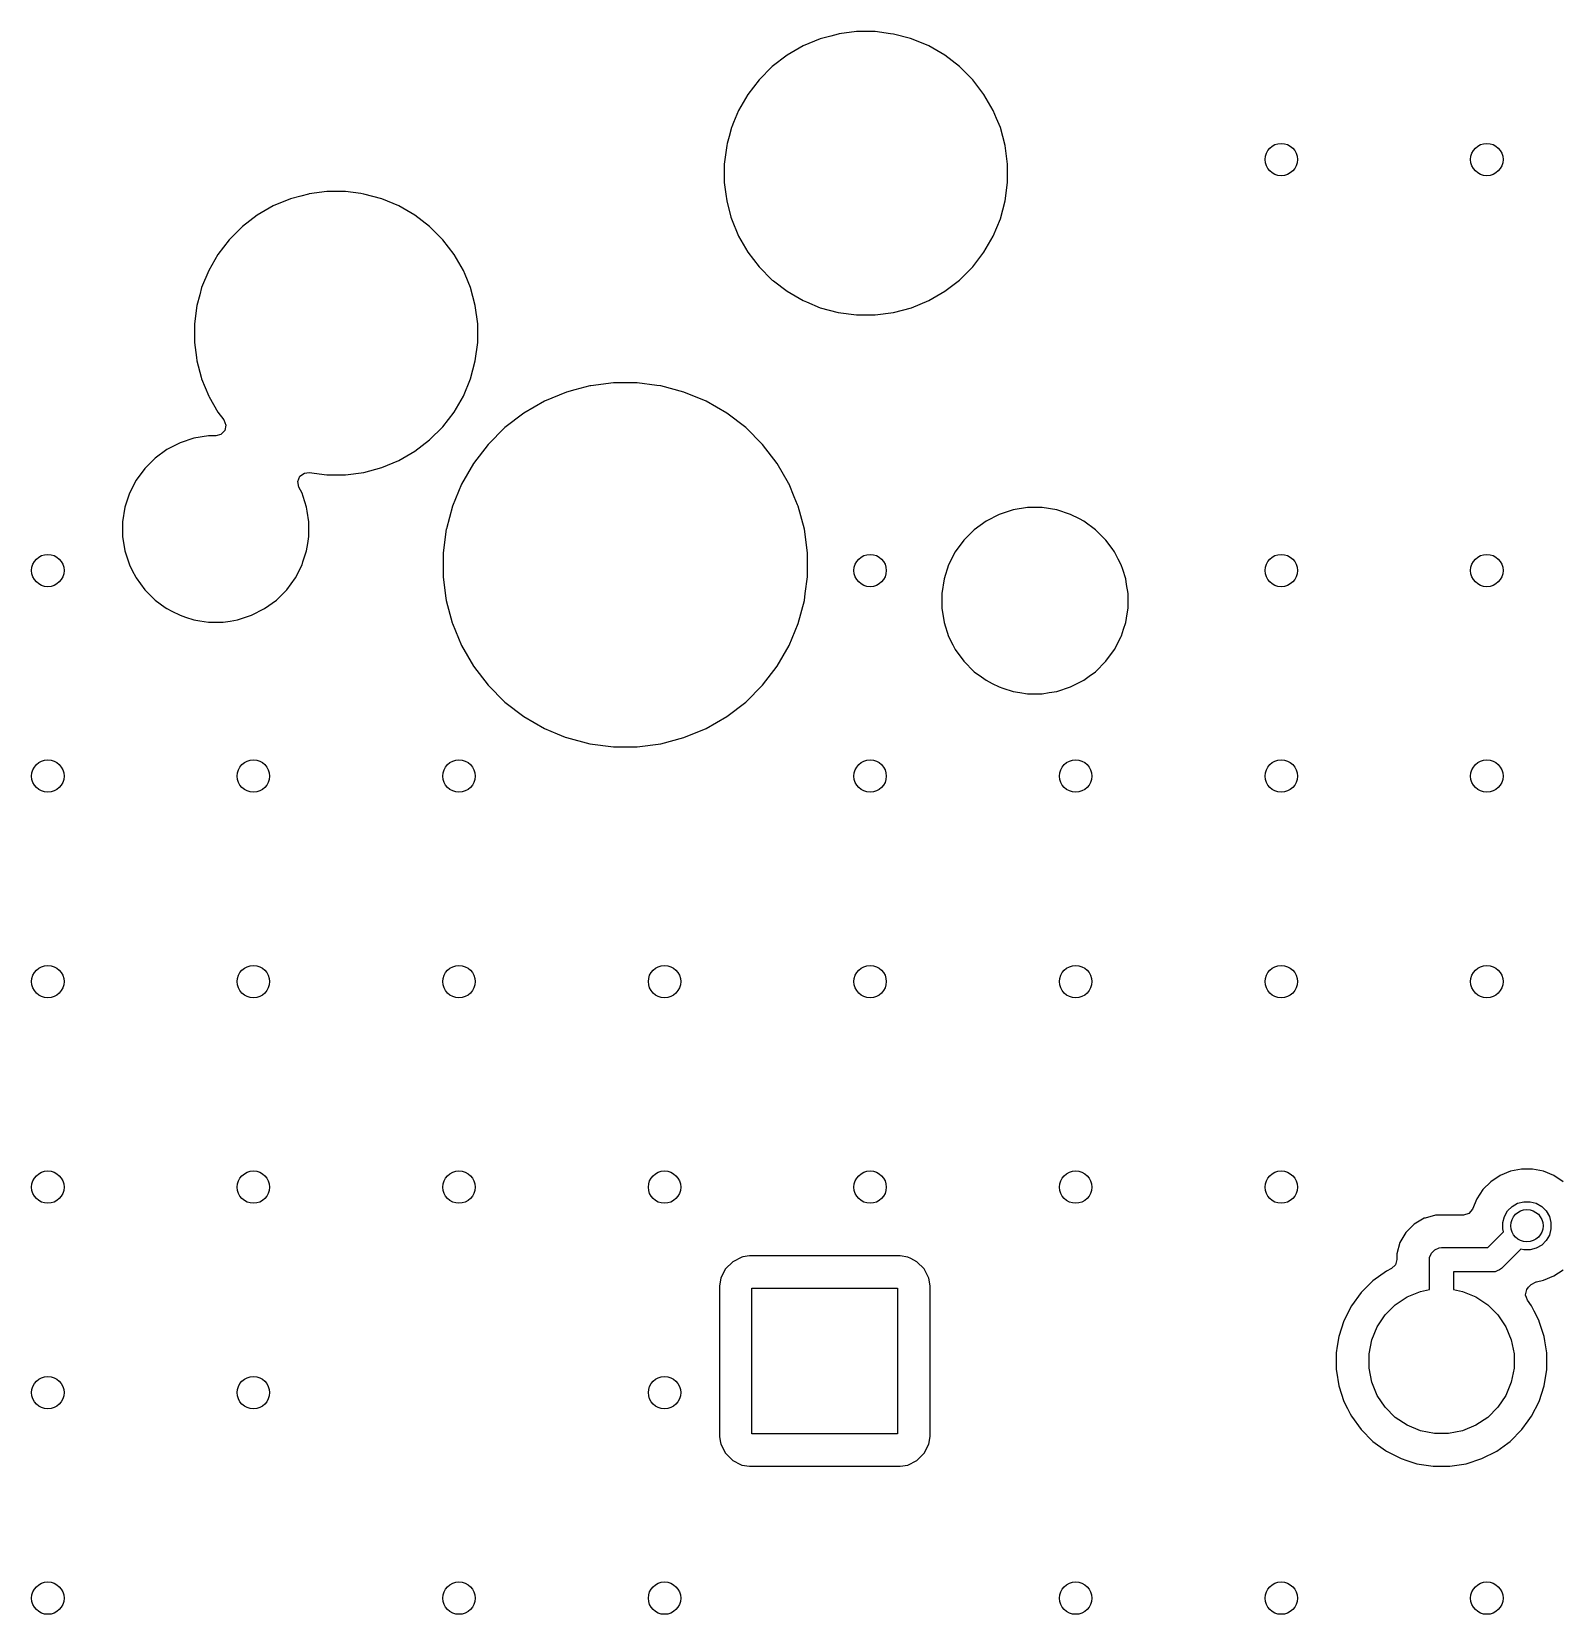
# Model space of a CAD drawing. Extents: x 2.6 to 14.2, y -9.4 to -3.8.
# Drawn here: x 4.375 to 5.118, y -5.838 to -5.068 of the extents above; entities that cross this region are included whole.
import ezdxf

# ---------------------------------------------------------------- set-up
doc = ezdxf.new("R2010")
doc.units = 0
doc.header["$MEASUREMENT"] = 0
doc.layers.add('BLACK', color=7, linetype='CONTINUOUS')

msp = doc.modelspace()

# ---------------------------------------------------------------- linework, layer by layer
at = {"layer": 'BLACK', "linetype": 'CONTINUOUS'}
for p, q in [((4.75899, -5.07184), (4.75065, -5.0753)), ((4.76413, -5.07047), (4.75899, -5.07184)), ((4.76772, -5.06951), (4.76413, -5.07047)), ((4.76815, -5.06945), (4.76772, -5.06951)), ((4.77667, -5.06833), (4.76815, -5.06945)), ((4.77668, -5.06833), (4.77667, -5.06833)), ((4.78571, -5.06833), (4.77668, -5.06833)), ((4.79317, -5.06931), (4.78571, -5.06833)), ((4.78571, -5.06833), (4.78571, -5.06833)), ((4.79467, -5.06951), (4.79317, -5.06931)), ((4.8028, -5.07169), (4.79467, -5.06951)), ((4.80339, -5.07184), (4.8028, -5.07169)), ((4.81174, -5.0753), (4.80339, -5.07184)), ((4.74282, -5.07982), (4.73565, -5.08532)), ((4.75065, -5.0753), (4.74282, -5.07982)), ((4.75065, -5.0753), (4.75065, -5.0753)), ((4.81956, -5.07982), (4.81174, -5.0753)), ((4.81174, -5.0753), (4.81174, -5.0753)), ((4.82673, -5.08532), (4.81956, -5.07982)), ((4.73565, -5.08532), (4.72927, -5.09171)), ((4.83312, -5.09171), (4.82673, -5.08532)), ((4.82673, -5.08532), (4.82673, -5.08532)), ((4.72927, -5.09171), (4.72377, -5.09887)), ((4.83862, -5.09887), (4.83312, -5.09171)), ((4.83312, -5.09171), (4.83312, -5.09171)), ((4.72377, -5.09887), (4.71925, -5.1067)), ((4.84314, -5.1067), (4.83862, -5.09887)), ((4.83862, -5.09887), (4.83862, -5.09887)), ((4.83862, -5.09887), (4.83862, -5.09887)), ((4.71682, -5.11255), (4.71599, -5.11458)), ((4.71925, -5.1067), (4.71682, -5.11255)), ((4.71925, -5.1067), (4.71925, -5.1067)), ((4.84473, -5.11054), (4.84314, -5.1067)), ((4.84314, -5.1067), (4.84314, -5.1067)), ((4.84314, -5.1067), (4.84314, -5.1067)), ((4.84659, -5.11504), (4.84473, -5.11054)), ((4.71464, -5.11936), (4.71374, -5.12269)), ((4.71579, -5.11504), (4.71464, -5.11936)), ((4.71599, -5.11458), (4.71579, -5.11504)), ((4.71579, -5.11504), (4.71579, -5.11504)), ((4.84893, -5.12377), (4.84659, -5.11504)), ((4.71345, -5.12377), (4.71228, -5.13273)), ((4.71374, -5.12269), (4.71345, -5.12377)), ((4.71345, -5.12377), (4.71345, -5.12377)), ((4.85011, -5.13273), (4.84893, -5.12377)), ((4.71228, -5.13273), (4.71228, -5.14176)), ((4.85011, -5.14176), (4.85011, -5.13273)), ((4.71228, -5.14176), (4.71301, -5.14734)), ((4.84893, -5.15072), (4.85011, -5.14176)), ((4.50123, -5.14967), (4.49288, -5.15313)), ((4.50627, -5.14833), (4.50123, -5.14967)), ((4.50995, -5.14734), (4.50627, -5.14833)), ((4.51039, -5.14728), (4.50995, -5.14734)), ((4.51891, -5.14616), (4.51039, -5.14728)), ((4.52795, -5.14616), (4.51891, -5.14616)), ((4.51891, -5.14616), (4.51891, -5.14616)), ((4.53541, -5.14714), (4.52795, -5.14616)), ((4.52795, -5.14616), (4.52795, -5.14616)), ((4.5369, -5.14734), (4.53541, -5.14714)), ((4.54563, -5.14967), (4.5369, -5.14734)), ((4.55397, -5.15313), (4.54563, -5.14967)), ((4.71301, -5.14734), (4.71345, -5.15072)), ((4.71345, -5.15072), (4.71555, -5.15855)), ((4.84659, -5.15944), (4.84893, -5.15072)), ((4.48506, -5.15765), (4.47789, -5.16315)), ((4.49288, -5.15313), (4.48506, -5.15765)), ((4.49288, -5.15313), (4.49288, -5.15313)), ((4.5618, -5.15765), (4.55397, -5.15313)), ((4.55397, -5.15313), (4.55397, -5.15313)), ((4.56897, -5.16315), (4.5618, -5.15765)), ((4.71555, -5.15855), (4.71579, -5.15944)), ((4.71579, -5.15944), (4.71925, -5.16779)), ((4.84314, -5.16779), (4.84659, -5.15944)), ((4.47789, -5.16315), (4.4715, -5.16954)), ((4.57535, -5.16954), (4.56897, -5.16315)), ((4.56897, -5.16315), (4.56897, -5.16315)), ((4.4715, -5.16954), (4.466, -5.1767)), ((4.58085, -5.1767), (4.57535, -5.16954)), ((4.57535, -5.16954), (4.57535, -5.16954)), ((4.71925, -5.16779), (4.71925, -5.16779)), ((4.71925, -5.16779), (4.72377, -5.17562)), ((4.83862, -5.17561), (4.84314, -5.16779)), ((4.466, -5.1767), (4.46149, -5.18453)), ((4.58537, -5.18453), (4.58085, -5.1767)), ((4.58085, -5.1767), (4.58085, -5.1767)), ((4.58085, -5.1767), (4.58085, -5.1767)), ((4.72377, -5.17562), (4.72927, -5.18278)), ((4.83312, -5.18278), (4.83862, -5.17561)), ((4.46149, -5.18453), (4.45803, -5.19287)), ((4.46149, -5.18453), (4.46149, -5.18453)), ((4.58621, -5.18656), (4.58537, -5.18453)), ((4.58537, -5.18453), (4.58537, -5.18453)), ((4.58537, -5.18453), (4.58537, -5.18453)), ((4.58883, -5.19287), (4.58621, -5.18656)), ((4.72927, -5.18278), (4.72927, -5.18278)), ((4.72927, -5.18278), (4.73565, -5.18917)), ((4.73565, -5.18917), (4.73565, -5.18917)), ((4.73565, -5.18917), (4.73565, -5.18917)), ((4.73565, -5.18917), (4.73625, -5.18963)), ((4.73625, -5.18963), (4.74282, -5.19467)), ((4.81956, -5.19467), (4.82673, -5.18917)), ((4.82673, -5.18917), (4.83312, -5.18278)), ((4.82673, -5.18917), (4.82673, -5.18917)), ((4.82673, -5.18917), (4.82673, -5.18917)), ((4.83312, -5.18278), (4.83312, -5.18278)), ((4.83312, -5.18278), (4.83312, -5.18278)), ((4.45709, -5.19637), (4.4557, -5.20155)), ((4.45803, -5.19287), (4.45709, -5.19637)), ((4.59117, -5.2016), (4.58883, -5.19287)), ((4.74282, -5.19467), (4.74282, -5.19467)), ((4.74282, -5.19467), (4.74282, -5.19467)), ((4.74282, -5.19467), (4.75065, -5.19919)), ((4.81174, -5.19919), (4.81956, -5.19467)), ((4.45569, -5.2016), (4.45451, -5.21056)), ((4.4557, -5.20155), (4.45569, -5.2016)), ((4.45569, -5.2016), (4.45569, -5.2016)), ((4.59235, -5.21056), (4.59117, -5.2016)), ((4.75065, -5.19919), (4.75065, -5.19919)), ((4.75065, -5.19919), (4.75065, -5.19919)), ((4.75065, -5.19919), (4.75223, -5.19984)), ((4.75223, -5.19984), (4.75899, -5.20264)), ((4.75899, -5.20264), (4.76772, -5.20498)), ((4.76772, -5.20498), (4.77668, -5.20616)), ((4.78571, -5.20616), (4.79467, -5.20498)), ((4.79467, -5.20498), (4.80339, -5.20264)), ((4.80339, -5.20264), (4.81174, -5.19919)), ((4.45451, -5.21056), (4.45451, -5.21959)), ((4.59235, -5.21959), (4.59235, -5.21056)), ((4.77668, -5.20616), (4.77668, -5.20616)), ((4.77668, -5.20616), (4.78571, -5.20616)), ((4.78571, -5.20616), (4.78571, -5.20616)), ((4.45451, -5.21959), (4.45547, -5.22684)), ((4.59117, -5.22855), (4.59235, -5.21959)), ((4.45547, -5.22684), (4.45569, -5.22855)), ((4.45569, -5.22855), (4.45782, -5.23651)), ((4.58883, -5.23728), (4.59117, -5.22855)), ((4.45782, -5.23651), (4.45803, -5.23728)), ((4.45803, -5.23728), (4.46149, -5.24562)), ((4.58537, -5.24562), (4.58883, -5.23728)), ((4.6356, -5.24369), (4.62487, -5.24813)), ((4.63951, -5.24264), (4.6356, -5.24369)), ((4.6356, -5.24369), (4.6356, -5.24369)), ((4.64682, -5.24068), (4.63951, -5.24264)), ((4.64737, -5.24061), (4.64682, -5.24068)), ((4.65833, -5.23917), (4.64737, -5.24061)), ((4.66995, -5.23917), (4.65833, -5.23917)), ((4.65833, -5.23917), (4.65833, -5.23917)), ((4.67954, -5.24043), (4.66995, -5.23917)), ((4.66995, -5.23917), (4.66995, -5.23917)), ((4.68146, -5.24068), (4.67954, -5.24043)), ((4.69268, -5.24369), (4.68146, -5.24068)), ((4.70341, -5.24813), (4.69268, -5.24369)), ((4.69268, -5.24369), (4.69268, -5.24369)), ((4.69268, -5.24369), (4.69268, -5.24369)), ((4.46149, -5.24562), (4.46149, -5.24562)), ((4.46149, -5.24562), (4.46168, -5.24596)), ((4.46168, -5.24596), (4.466, -5.25345)), ((4.58085, -5.25345), (4.58537, -5.24562)), ((4.62487, -5.24813), (4.61481, -5.25394)), ((4.62487, -5.24813), (4.62487, -5.24813)), ((4.71347, -5.25394), (4.70341, -5.24813)), ((4.70341, -5.24813), (4.70341, -5.24813)), ((4.466, -5.25345), (4.46887, -5.25719)), ((4.46887, -5.25719), (4.46987, -5.25975)), ((4.57535, -5.26061), (4.58085, -5.25345)), ((4.61481, -5.25394), (4.6056, -5.26101)), ((4.72269, -5.26101), (4.71347, -5.25394)), ((4.4543, -5.26616), (4.44752, -5.26836)), ((4.46134, -5.26504), (4.4543, -5.26616)), ((4.465, -5.26504), (4.46134, -5.26504)), ((4.46739, -5.26442), (4.465, -5.26504)), ((4.46931, -5.26245), (4.46739, -5.26442)), ((4.46987, -5.25975), (4.46931, -5.26245)), ((4.5618, -5.2725), (4.56897, -5.267)), ((4.56897, -5.267), (4.57535, -5.26061)), ((4.56897, -5.267), (4.56897, -5.267)), ((4.56897, -5.267), (4.56897, -5.267)), ((4.57535, -5.26061), (4.57535, -5.26061)), ((4.57535, -5.26061), (4.57535, -5.26061)), ((4.6056, -5.26101), (4.59738, -5.26922)), ((4.6056, -5.26101), (4.6056, -5.26101)), ((4.7309, -5.26922), (4.72269, -5.26101)), ((4.72269, -5.26101), (4.72269, -5.26101)), ((4.44116, -5.2716), (4.4354, -5.27579)), ((4.44752, -5.26836), (4.44116, -5.2716)), ((4.44752, -5.26836), (4.44752, -5.26836)), ((4.55397, -5.27702), (4.5618, -5.2725)), ((4.59738, -5.26922), (4.59031, -5.27844)), ((4.59738, -5.26922), (4.59738, -5.26922)), ((4.73797, -5.27844), (4.7309, -5.26922)), ((4.7309, -5.26922), (4.7309, -5.26922)), ((4.43035, -5.28083), (4.42616, -5.2866)), ((4.43539, -5.27579), (4.43035, -5.28083)), ((4.43035, -5.28083), (4.43035, -5.28083)), ((4.4354, -5.27579), (4.43539, -5.27579)), ((4.52795, -5.28399), (4.5369, -5.28281)), ((4.5369, -5.28281), (4.54563, -5.28047)), ((4.54563, -5.28047), (4.55397, -5.27702)), ((4.59031, -5.27844), (4.58451, -5.2885)), ((4.74348, -5.28798), (4.73797, -5.27844)), ((4.42616, -5.2866), (4.42293, -5.29295)), ((4.50483, -5.28721), (4.50586, -5.28467)), ((4.50534, -5.28992), (4.50483, -5.28721)), ((4.50688, -5.29295), (4.50534, -5.28992)), ((4.50586, -5.28467), (4.50811, -5.28308)), ((4.50811, -5.28308), (4.51032, -5.28286)), ((4.51032, -5.28286), (4.51891, -5.28399)), ((4.51891, -5.28399), (4.51891, -5.28399)), ((4.51891, -5.28399), (4.52794, -5.28399)), ((4.52794, -5.28399), (4.52795, -5.28399)), ((4.58451, -5.2885), (4.58006, -5.29923)), ((4.58451, -5.2885), (4.58451, -5.2885)), ((4.74378, -5.2885), (4.74348, -5.28798)), ((4.74636, -5.29474), (4.74378, -5.2885)), ((4.42293, -5.29295), (4.42072, -5.29973)), ((4.42293, -5.29295), (4.42293, -5.29295)), ((4.50737, -5.29445), (4.50688, -5.29295)), ((4.50688, -5.29295), (4.50688, -5.29295)), ((4.50908, -5.29973), (4.50737, -5.29445)), ((4.74796, -5.29859), (4.74636, -5.29474)), ((4.42072, -5.29973), (4.41961, -5.30677)), ((4.50939, -5.30166), (4.50908, -5.29973)), ((4.5102, -5.30677), (4.50939, -5.30166)), ((4.58006, -5.29923), (4.57713, -5.31017)), ((4.58006, -5.29923), (4.58006, -5.29923)), ((4.74822, -5.29923), (4.74796, -5.29859)), ((4.75123, -5.31045), (4.74822, -5.29923)), ((4.84599, -5.30322), (4.83964, -5.30646)), ((4.85277, -5.30102), (4.84599, -5.30322)), ((4.84599, -5.30322), (4.84599, -5.30322)), ((4.85982, -5.2999), (4.85277, -5.30102)), ((4.86695, -5.2999), (4.85982, -5.2999)), ((4.85982, -5.2999), (4.85982, -5.2999)), ((4.87399, -5.30102), (4.86695, -5.2999)), ((4.86695, -5.2999), (4.86695, -5.2999)), ((4.88077, -5.30322), (4.87399, -5.30102)), ((4.88509, -5.30542), (4.88077, -5.30322)), ((4.88077, -5.30322), (4.88077, -5.30322)), ((4.88712, -5.30646), (4.88509, -5.30542)), ((4.41961, -5.30677), (4.41961, -5.3139)), ((4.5102, -5.3139), (4.5102, -5.30677)), ((4.57706, -5.31045), (4.57554, -5.32196)), ((4.57713, -5.31017), (4.57706, -5.31045)), ((4.57706, -5.31045), (4.57706, -5.31045)), ((4.75274, -5.32196), (4.75123, -5.31045)), ((4.83387, -5.31065), (4.82883, -5.31569)), ((4.83964, -5.30646), (4.83387, -5.31065)), ((4.83387, -5.31065), (4.83387, -5.31065)), ((4.89289, -5.31065), (4.88712, -5.30646)), ((4.88712, -5.30646), (4.88712, -5.30646)), ((4.88712, -5.30646), (4.88712, -5.30646)), ((4.89793, -5.31569), (4.89289, -5.31065)), ((4.89289, -5.31065), (4.89289, -5.31065)), ((4.41961, -5.3139), (4.42072, -5.32094)), ((4.42072, -5.32094), (4.42293, -5.32772)), ((4.50875, -5.32196), (4.50908, -5.32094)), ((4.50908, -5.32094), (4.50966, -5.31731)), ((4.50966, -5.31731), (4.5102, -5.3139)), ((4.82883, -5.31569), (4.82464, -5.32146)), ((4.82883, -5.31569), (4.82883, -5.31569)), ((4.9009, -5.31978), (4.89793, -5.31569)), ((4.89793, -5.31569), (4.89793, -5.31569)), ((4.90212, -5.32146), (4.9009, -5.31978)), ((4.42293, -5.32772), (4.42293, -5.32772)), ((4.42293, -5.32772), (4.42433, -5.33049)), ((4.50364, -5.33408), (4.50688, -5.32772)), ((4.50688, -5.32772), (4.50734, -5.32631)), ((4.50734, -5.32631), (4.50875, -5.32196)), ((4.50875, -5.32196), (4.50875, -5.32196)), ((4.57554, -5.32196), (4.57554, -5.33358)), ((4.75274, -5.33358), (4.75274, -5.32196)), ((4.8214, -5.32781), (4.8192, -5.33459)), ((4.82464, -5.32146), (4.8214, -5.32781)), ((4.8214, -5.32781), (4.8214, -5.32781)), ((4.90391, -5.32498), (4.90212, -5.32146)), ((4.90536, -5.32781), (4.90391, -5.32498)), ((4.9061, -5.33009), (4.90536, -5.32781)), ((4.90536, -5.32781), (4.90536, -5.32781)), ((4.42433, -5.33049), (4.42602, -5.33379)), ((4.42602, -5.33379), (4.42616, -5.33408)), ((4.42616, -5.33408), (4.43035, -5.33984)), ((4.49945, -5.33984), (4.50364, -5.33408)), ((4.57554, -5.33358), (4.57675, -5.34277)), ((4.75168, -5.34163), (4.75274, -5.33358)), ((4.8192, -5.33459), (4.81809, -5.34163)), ((4.90756, -5.33459), (4.9061, -5.33009)), ((4.90799, -5.33733), (4.90756, -5.33459)), ((4.43035, -5.33984), (4.43035, -5.33984)), ((4.43035, -5.33984), (4.43539, -5.34489)), ((4.49441, -5.34489), (4.49945, -5.33984)), ((4.57675, -5.34277), (4.57706, -5.34509)), ((4.75123, -5.34509), (4.75168, -5.34163)), ((4.81809, -5.34163), (4.81809, -5.34876)), ((4.90868, -5.34163), (4.90799, -5.33733)), ((4.90868, -5.34876), (4.90868, -5.34163)), ((4.43539, -5.34489), (4.4354, -5.34489)), ((4.4354, -5.34489), (4.44031, -5.34846)), ((4.44031, -5.34846), (4.44116, -5.34908)), ((4.44116, -5.34908), (4.4435, -5.35027)), ((4.4435, -5.35027), (4.44752, -5.35231)), ((4.48229, -5.35231), (4.48864, -5.34908)), ((4.48864, -5.34908), (4.49441, -5.34489)), ((4.57706, -5.34509), (4.57999, -5.35605)), ((4.74822, -5.35631), (4.75123, -5.34509)), ((4.81809, -5.34876), (4.8192, -5.35581)), ((4.90756, -5.35581), (4.90823, -5.35159)), ((4.90823, -5.35159), (4.90868, -5.34876)), ((4.44752, -5.35231), (4.44752, -5.35231)), ((4.44752, -5.35231), (4.4502, -5.35319)), ((4.4502, -5.35319), (4.4543, -5.35452)), ((4.4543, -5.35452), (4.45717, -5.35497)), ((4.45717, -5.35497), (4.46134, -5.35563)), ((4.46134, -5.35563), (4.46134, -5.35563)), ((4.46134, -5.35563), (4.46847, -5.35563)), ((4.46847, -5.35563), (4.47189, -5.35509)), ((4.47189, -5.35509), (4.47551, -5.35452)), ((4.47551, -5.35452), (4.48229, -5.35231)), ((4.57999, -5.35605), (4.58006, -5.35631)), ((4.58006, -5.35631), (4.58006, -5.35631)), ((4.58006, -5.35631), (4.58451, -5.36704)), ((4.74378, -5.36704), (4.74822, -5.35631)), ((4.8192, -5.35581), (4.8214, -5.36259)), ((4.90544, -5.36235), (4.90652, -5.359)), ((4.90652, -5.359), (4.90756, -5.35581)), ((4.58451, -5.36704), (4.58451, -5.36704)), ((4.58451, -5.36704), (4.59031, -5.3771)), ((4.73797, -5.3771), (4.74378, -5.36704)), ((4.8214, -5.36259), (4.8214, -5.36259)), ((4.8214, -5.36259), (4.82348, -5.36665)), ((4.82348, -5.36665), (4.824, -5.36767)), ((4.90212, -5.36894), (4.90536, -5.36259)), ((4.90536, -5.36259), (4.90544, -5.36235)), ((4.824, -5.36767), (4.82464, -5.36894)), ((4.82464, -5.36894), (4.82883, -5.37471)), ((4.82883, -5.37471), (4.82883, -5.37471)), ((4.82883, -5.37471), (4.83387, -5.37975)), ((4.89289, -5.37975), (4.89793, -5.37471)), ((4.89793, -5.37471), (4.90212, -5.36894)), ((4.59031, -5.3771), (4.59738, -5.38631)), ((4.7309, -5.38631), (4.73797, -5.3771)), ((4.83387, -5.37975), (4.83387, -5.37975)), ((4.83387, -5.37975), (4.8374, -5.38231)), ((4.8374, -5.38231), (4.83964, -5.38394)), ((4.88712, -5.38394), (4.8898, -5.38199)), ((4.8898, -5.38199), (4.89289, -5.37975)), ((4.59738, -5.38631), (4.59738, -5.38631)), ((4.59738, -5.38631), (4.6056, -5.39453)), ((4.72269, -5.39453), (4.7309, -5.38631)), ((4.83964, -5.38394), (4.84259, -5.38544)), ((4.84259, -5.38544), (4.84599, -5.38718)), ((4.84599, -5.38718), (4.84599, -5.38718)), ((4.84599, -5.38718), (4.84782, -5.38777)), ((4.84782, -5.38777), (4.85277, -5.38938)), ((4.85277, -5.38938), (4.85604, -5.3899)), ((4.85604, -5.3899), (4.85982, -5.39049)), ((4.85982, -5.39049), (4.85982, -5.39049)), ((4.85982, -5.39049), (4.86695, -5.39049)), ((4.86695, -5.39049), (4.87036, -5.38995)), ((4.87036, -5.38995), (4.87399, -5.38938)), ((4.87399, -5.38938), (4.88077, -5.38718)), ((4.88077, -5.38718), (4.88712, -5.38394)), ((4.6056, -5.39453), (4.6056, -5.39453)), ((4.6056, -5.39453), (4.61481, -5.4016)), ((4.71347, -5.4016), (4.72269, -5.39453)), ((4.61481, -5.4016), (4.62487, -5.4074)), ((4.70341, -5.4074), (4.71347, -5.4016)), ((4.62487, -5.4074), (4.62487, -5.4074)), ((4.62487, -5.4074), (4.62487, -5.4074)), ((4.62487, -5.4074), (4.63105, -5.40996)), ((4.63105, -5.40996), (4.63495, -5.41158)), ((4.63495, -5.41158), (4.6356, -5.41185)), ((4.6356, -5.41185), (4.64682, -5.41485)), ((4.68146, -5.41485), (4.69268, -5.41185)), ((4.69268, -5.41185), (4.70341, -5.4074)), ((4.64682, -5.41485), (4.65833, -5.41637)), ((4.65833, -5.41637), (4.65833, -5.41637)), ((4.65833, -5.41637), (4.66995, -5.41637)), ((4.66995, -5.41637), (4.68146, -5.41485)), ((4.66995, -5.41637), (4.66995, -5.41637)), ((5.08515, -5.62792), (5.08131, -5.63176)), ((5.08967, -5.6249), (5.08515, -5.62792)), ((5.08515, -5.62792), (5.08515, -5.62792)), ((5.09469, -5.62282), (5.08967, -5.6249)), ((5.08967, -5.6249), (5.08967, -5.6249)), ((5.10002, -5.62176), (5.09469, -5.62282)), ((5.09469, -5.62282), (5.09469, -5.62282)), ((5.10545, -5.62176), (5.10002, -5.62176)), ((5.10002, -5.62176), (5.10002, -5.62176)), ((5.11078, -5.62282), (5.10545, -5.62176)), ((5.10545, -5.62176), (5.10545, -5.62176)), ((5.1158, -5.6249), (5.11078, -5.62282)), ((5.11078, -5.62282), (5.11078, -5.62282)), ((5.12031, -5.62792), (5.1158, -5.6249)), ((5.1158, -5.6249), (5.1158, -5.6249)), ((5.07829, -5.63628), (5.07624, -5.64122)), ((5.08131, -5.63176), (5.07829, -5.63628)), ((5.07829, -5.63628), (5.07829, -5.63628)), ((5.08131, -5.63176), (5.08131, -5.63176)), ((5.05833, -5.64424), (5.05327, -5.64559)), ((5.06404, -5.64424), (5.05833, -5.64424)), ((5.07173, -5.64424), (5.06404, -5.64424)), ((5.07191, -5.64423), (5.07173, -5.64424)), ((5.07452, -5.64336), (5.07191, -5.64423)), ((5.07624, -5.64122), (5.07452, -5.64336)), ((5.09182, -5.64482), (5.09336, -5.64215)), ((5.09336, -5.64215), (5.09554, -5.63997)), ((5.09554, -5.63997), (5.09821, -5.63843)), ((5.09821, -5.63843), (5.10119, -5.63763)), ((5.10119, -5.63763), (5.10427, -5.63763)), ((5.10427, -5.63763), (5.10725, -5.63843)), ((5.10725, -5.63843), (5.10992, -5.63997)), ((5.10992, -5.63997), (5.1121, -5.64215)), ((5.1121, -5.64215), (5.11364, -5.64482)), ((5.04788, -5.64857), (5.04384, -5.6526)), ((5.05282, -5.64571), (5.04788, -5.64857)), ((5.04788, -5.64857), (5.04788, -5.64857)), ((5.05327, -5.64559), (5.05282, -5.64571)), ((5.08372, -5.66), (5.09141, -5.65232)), ((5.09102, -5.6478), (5.09182, -5.64482)), ((5.09102, -5.65088), (5.09102, -5.6478)), ((5.09141, -5.65232), (5.09102, -5.65088)), ((5.11364, -5.64482), (5.11444, -5.6478)), ((5.11444, -5.65088), (5.11364, -5.65386)), ((5.11444, -5.6478), (5.11444, -5.65088)), ((5.04099, -5.65754), (5.03951, -5.66306)), ((5.04384, -5.6526), (5.04099, -5.65754)), ((5.04099, -5.65754), (5.04099, -5.65754)), ((5.04384, -5.6526), (5.04384, -5.6526)), ((5.0579, -5.661), (5.06003, -5.66012)), ((5.06003, -5.66012), (5.06119, -5.66)), ((5.06119, -5.66), (5.08372, -5.66)), ((5.10992, -5.65871), (5.10725, -5.66025)), ((5.1121, -5.65653), (5.10992, -5.65871)), ((5.11364, -5.65386), (5.1121, -5.65653)), ((4.71637, -5.66684), (4.71284, -5.67037)), ((4.72082, -5.66457), (4.71637, -5.66684)), ((4.71637, -5.66684), (4.71637, -5.66684)), ((4.71637, -5.66684), (4.71637, -5.66684)), ((4.72132, -5.66449), (4.72082, -5.66457)), ((4.72451, -5.66399), (4.72132, -5.66449)), ((4.79786, -5.66399), (4.72451, -5.66399)), ((4.80155, -5.66457), (4.79786, -5.66399)), ((4.80298, -5.6653), (4.80155, -5.66457)), ((4.806, -5.66684), (4.80298, -5.6653)), ((4.80953, -5.67037), (4.806, -5.66684)), ((4.806, -5.66684), (4.806, -5.66684)), ((4.806, -5.66684), (4.806, -5.66684)), ((5.03951, -5.66578), (5.03874, -5.66842)), ((5.03951, -5.66306), (5.03951, -5.66306)), ((5.03951, -5.66306), (5.03951, -5.66578)), ((5.05528, -5.66591), (5.05539, -5.66476)), ((5.05528, -5.68041), (5.05528, -5.66591)), ((5.05539, -5.66476), (5.05627, -5.66263)), ((5.05627, -5.66263), (5.0579, -5.661)), ((5.09976, -5.66067), (5.09034, -5.67009)), ((5.10119, -5.66105), (5.09976, -5.66067)), ((5.10427, -5.66105), (5.10119, -5.66105)), ((5.10725, -5.66025), (5.10427, -5.66105)), ((4.71057, -5.67482), (4.70998, -5.67851)), ((4.71231, -5.6714), (4.71057, -5.67482)), ((4.71284, -5.67037), (4.71231, -5.6714)), ((4.71284, -5.67037), (4.71284, -5.67037)), ((4.71284, -5.67037), (4.71284, -5.67037)), ((4.8118, -5.67482), (4.80953, -5.67037)), ((4.80953, -5.67037), (4.80953, -5.67037)), ((4.80953, -5.67037), (4.80953, -5.67037)), ((4.81239, -5.67852), (4.8118, -5.67482)), ((5.03435, -5.6714), (5.02783, -5.67613)), ((5.03685, -5.67013), (5.03435, -5.6714)), ((5.03874, -5.66842), (5.03685, -5.67013)), ((5.08617, -5.67181), (5.06709, -5.67181)), ((5.06709, -5.67181), (5.06709, -5.68041)), ((5.08732, -5.6717), (5.08617, -5.67181)), ((5.0882, -5.67134), (5.08732, -5.6717)), ((5.08945, -5.67082), (5.0882, -5.67134)), ((5.09034, -5.67009), (5.08945, -5.67082)), ((5.11078, -5.67586), (5.1158, -5.67378)), ((5.1158, -5.67378), (5.12031, -5.67076)), ((4.70998, -5.67851), (4.70998, -5.75186)), ((4.72575, -5.75062), (4.72575, -5.67976)), ((4.72575, -5.67976), (4.79662, -5.67976)), ((4.79662, -5.67976), (4.79662, -5.75062)), ((4.81239, -5.71116), (4.81239, -5.67852)), ((5.02213, -5.68183), (5.01739, -5.68835)), ((5.02783, -5.67613), (5.02213, -5.68183)), ((5.04448, -5.68394), (5.0509, -5.68128)), ((5.0509, -5.68128), (5.05528, -5.68041)), ((5.06709, -5.68041), (5.07147, -5.68128)), ((5.07147, -5.68128), (5.07789, -5.68394)), ((5.10204, -5.68299), (5.10234, -5.68169)), ((5.10205, -5.68303), (5.10204, -5.68299)), ((5.10204, -5.68306), (5.10205, -5.68303)), ((5.10251, -5.68432), (5.10204, -5.68306)), ((5.10234, -5.68169), (5.10263, -5.68038)), ((5.10263, -5.68038), (5.10266, -5.68034)), ((5.10266, -5.68031), (5.10346, -5.67926)), ((5.10266, -5.68034), (5.10266, -5.68031)), ((5.10346, -5.67926), (5.10485, -5.67788)), ((5.10485, -5.67788), (5.10726, -5.67656)), ((5.10726, -5.67656), (5.10734, -5.67655)), ((5.10734, -5.67655), (5.11078, -5.67586)), ((5.01739, -5.68835), (5.01374, -5.69553)), ((5.03379, -5.69271), (5.03871, -5.6878)), ((5.03871, -5.6878), (5.04448, -5.68394)), ((5.07789, -5.68394), (5.08366, -5.6878)), ((5.08366, -5.6878), (5.08858, -5.69271)), ((5.10296, -5.68559), (5.10251, -5.68432)), ((5.10498, -5.68835), (5.10296, -5.68559)), ((5.10628, -5.69092), (5.10498, -5.68835)), ((5.10863, -5.69553), (5.10628, -5.69092)), ((5.01374, -5.69553), (5.01124, -5.7032)), ((5.02728, -5.7049), (5.02994, -5.69849)), ((5.02994, -5.69849), (5.03379, -5.69271)), ((5.08858, -5.69271), (5.09243, -5.69849)), ((5.09243, -5.69849), (5.09509, -5.7049)), ((5.10874, -5.69587), (5.10863, -5.69553)), ((5.10863, -5.69553), (5.10863, -5.69553)), ((5.10863, -5.69553), (5.10863, -5.69553)), ((5.11113, -5.7032), (5.10874, -5.69587)), ((5.01124, -5.7032), (5.0105, -5.70793)), ((5.02592, -5.71172), (5.02728, -5.7049)), ((5.09509, -5.7049), (5.09645, -5.71172)), ((5.11146, -5.70531), (5.11113, -5.7032)), ((5.11239, -5.71116), (5.11146, -5.70531)), ((4.81239, -5.75186), (4.81239, -5.71116)), ((5.0105, -5.70793), (5.00998, -5.71116)), ((5.00998, -5.71116), (5.00998, -5.71922)), ((5.02592, -5.71866), (5.02592, -5.71172)), ((5.09645, -5.71172), (5.09645, -5.71866)), ((5.11239, -5.71922), (5.11239, -5.71116)), ((5.00998, -5.71922), (5.01011, -5.72003)), ((5.01011, -5.72003), (5.01124, -5.72718)), ((5.02728, -5.72547), (5.02592, -5.71866)), ((5.09645, -5.71866), (5.09509, -5.72547)), ((5.11113, -5.72718), (5.11239, -5.71922)), ((5.01124, -5.72718), (5.01374, -5.73484)), ((5.02994, -5.73189), (5.02728, -5.72547)), ((5.09509, -5.72547), (5.09243, -5.73189)), ((5.10863, -5.73484), (5.11113, -5.72718)), ((5.01374, -5.73484), (5.01547, -5.73824)), ((5.03379, -5.73767), (5.02994, -5.73189)), ((5.09243, -5.73189), (5.08858, -5.73767)), ((5.10498, -5.74202), (5.10863, -5.73484)), ((5.01547, -5.73824), (5.01682, -5.74089)), ((5.01682, -5.74089), (5.01739, -5.74202)), ((5.01739, -5.74202), (5.02213, -5.74854)), ((5.03871, -5.74258), (5.03379, -5.73767)), ((5.04448, -5.74644), (5.03871, -5.74258)), ((5.08366, -5.74258), (5.07789, -5.74644)), ((5.08858, -5.73767), (5.08366, -5.74258)), ((5.10024, -5.74854), (5.1033, -5.74434)), ((5.1033, -5.74434), (5.10498, -5.74202)), ((4.70998, -5.75186), (4.71032, -5.75401)), ((4.79662, -5.75062), (4.72575, -5.75062)), ((4.8118, -5.75556), (4.81239, -5.75186)), ((4.81239, -5.75186), (4.81239, -5.75186)), ((5.02213, -5.74854), (5.02783, -5.75424)), ((5.0509, -5.7491), (5.04448, -5.74644)), ((5.05771, -5.75045), (5.0509, -5.7491)), ((5.06466, -5.75045), (5.05771, -5.75045)), ((5.07147, -5.7491), (5.06466, -5.75045)), ((5.07789, -5.74644), (5.07147, -5.7491)), ((5.09454, -5.75424), (5.10024, -5.74854)), ((5.10024, -5.74854), (5.10024, -5.74854)), ((5.10024, -5.74854), (5.10024, -5.74854)), ((4.71032, -5.75401), (4.71057, -5.75556)), ((4.71057, -5.75556), (4.71284, -5.76001)), ((4.71284, -5.76001), (4.71284, -5.76001)), ((4.71284, -5.76001), (4.71284, -5.76001)), ((4.71284, -5.76001), (4.71637, -5.76354)), ((4.806, -5.76354), (4.80953, -5.76001)), ((4.80953, -5.76001), (4.8118, -5.75556)), ((4.8118, -5.75556), (4.8118, -5.75556)), ((4.8118, -5.75556), (4.8118, -5.75556)), ((5.02783, -5.75424), (5.03393, -5.75868)), ((5.03393, -5.75868), (5.03435, -5.75898)), ((5.03435, -5.75898), (5.03866, -5.76118)), ((5.08084, -5.76264), (5.08802, -5.75898)), ((5.08802, -5.75898), (5.09341, -5.75506)), ((5.09341, -5.75506), (5.09454, -5.75424)), ((5.09454, -5.75424), (5.09454, -5.75424)), ((5.09454, -5.75424), (5.09454, -5.75424)), ((4.71637, -5.76354), (4.71637, -5.76354)), ((4.71637, -5.76354), (4.71637, -5.76354)), ((4.71637, -5.76354), (4.7202, -5.76549)), ((4.7202, -5.76549), (4.72082, -5.76581)), ((4.72082, -5.76581), (4.72451, -5.76639)), ((4.72451, -5.76639), (4.72451, -5.76639)), ((4.72451, -5.76639), (4.79786, -5.76639)), ((4.79786, -5.76639), (4.80155, -5.76581)), ((4.80155, -5.76581), (4.806, -5.76354)), ((5.03866, -5.76118), (5.04153, -5.76264)), ((5.04153, -5.76264), (5.04153, -5.76264)), ((5.04153, -5.76264), (5.04153, -5.76264)), ((5.04153, -5.76264), (5.0443, -5.76354)), ((5.0443, -5.76354), (5.0492, -5.76513)), ((5.0492, -5.76513), (5.05146, -5.76549)), ((5.05146, -5.76549), (5.05716, -5.76639)), ((5.05716, -5.76639), (5.05716, -5.76639)), ((5.05716, -5.76639), (5.06521, -5.76639)), ((5.06521, -5.76639), (5.07317, -5.76513)), ((5.06521, -5.76639), (5.06521, -5.76639)), ((5.07317, -5.76513), (5.08084, -5.76264))]:
    msp.add_line(p, q, dxfattribs=at)
at = {"layer": 'BLACK'}
for centre in [(4.98323, -5.13054), (5.08323, -5.13054), (4.38323, -5.33054), (4.78323, -5.33054), (4.98323, -5.33054), (5.08323, -5.33054), (4.38323, -5.43054), (4.48323, -5.43054), (4.58323, -5.43054), (4.78323, -5.43054), (4.88323, -5.43054), (4.98323, -5.43054), (5.08323, -5.43054), (4.38323, -5.53054), (4.48323, -5.53054), (4.58323, -5.53054), (4.68323, -5.53054), (4.78323, -5.53054), (4.88323, -5.53054), (4.98323, -5.53054), (5.08323, -5.53054), (4.38323, -5.63054), (4.48323, -5.63054), (4.58323, -5.63054), (4.68323, -5.63054), (4.78323, -5.63054), (4.88323, -5.63054), (4.98323, -5.63054), (5.10273, -5.64934), (4.38323, -5.73054), (4.48323, -5.73054), (4.68323, -5.73054), (4.38323, -5.83054), (4.58323, -5.83054), (4.68323, -5.83054), (4.88323, -5.83054), (4.98323, -5.83054), (5.08323, -5.83054)]:
    msp.add_circle(centre, 0.00787, dxfattribs=at)

doc.saveas('drawing.dxf')
